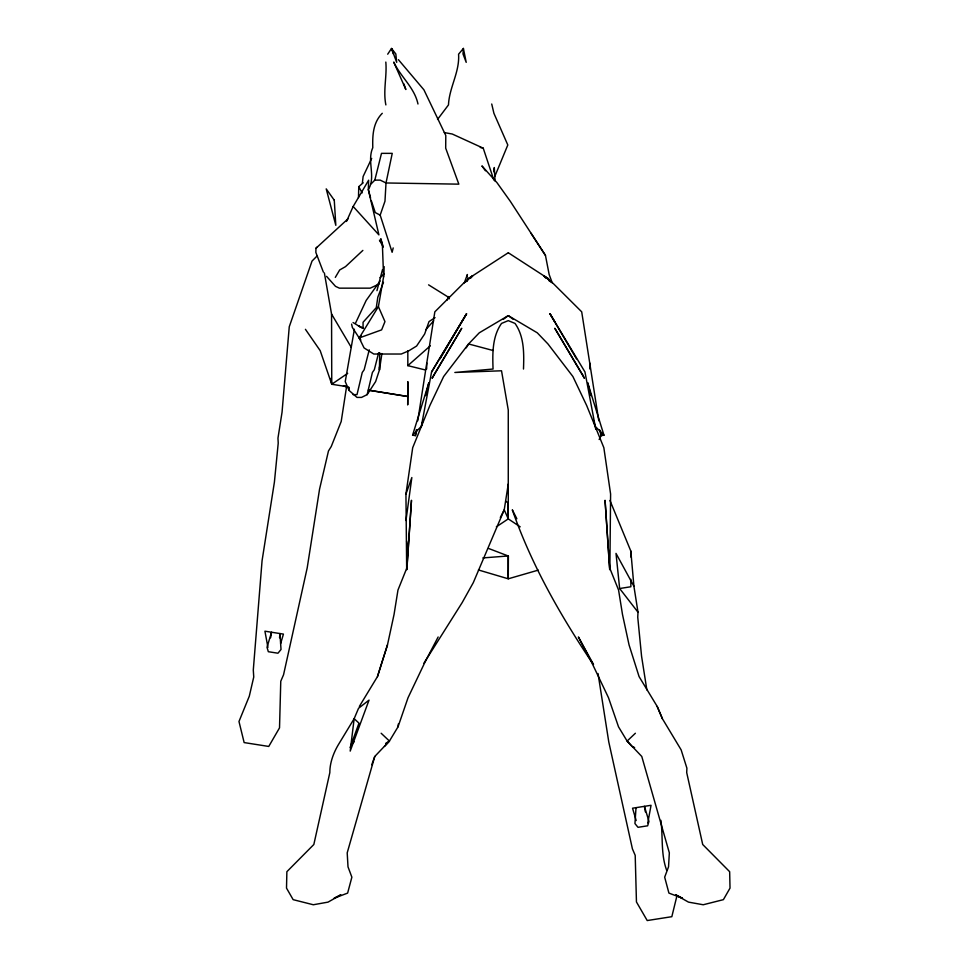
<?xml version="1.0" encoding="UTF-8"?>
<svg xmlns="http://www.w3.org/2000/svg" width="969" height="969" viewBox="0 0 969 969"><rect width="100%" height="100%" fill="white"/><g stroke="black" fill="none" stroke-linecap="round" stroke-linejoin="round"><path stroke-width="1.45" d="M425.318 369.952L407.828 365.652L407.828 350.887M609.864 569.554L610.603 494.057L603.844 447.69L586.645 405.466L572.909 376.541L547.969 343.959L537.274 332.815L508.483 315.761L513.255 319.37M379.703 352.728L379.448 369.964L375.621 381.592L367.154 394.625L361.534 397.411L356.992 397.411L349.022 390.386L345.243 381.592L354.4 329.254M508.325 574.714L508.144 570.62M348.356 218.51L315.942 248.258L315.858 252.424L323.367 272.107M370.558 197.918L368.329 189.621L368.62 180.21L353.164 206.494L378.915 234.886L368.329 189.621C376.19 176.782 366.682 161.278 372.786 147.7C372.447 135.26 372.956 122.712 382.271 113.3M426.639 369.032L426.784 362.987L434.839 311.836L463.388 283.396L472.606 275.886L470.643 278.176M609.949 500.452L630.819 551.058L633.92 586.281L638.002 612.226L637.747 617.217L641.563 656.183L646.856 689.904M435.045 317.626L429.001 321.611L424.652 334.002L416.597 346.042L408.797 350.814L401.263 354.024L373.78 354.024L364.065 347.919L359.196 337.963L378.394 306.616L383.591 276.855L384.172 266.632M406.883 569.554L411.486 500.283L406.895 567.846L397.968 590.048L394.056 614.431L387.479 644.894L377.462 676.604L359.342 706.449M636.015 807.649L634.949 823.589L638.002 827.32L647.643 825.806L648.951 821.397L644.421 806.329L645.366 811.901M463.388 48.45L463.012 53.961L466.21 62.355L463.388 48.45L458.579 54.203C459.778 72.081 449.277 87.355 448.477 104.918L437.54 119.429M349.022 390.386L349.276 387.418M279.544 637.796L279.956 633.556L281.022 649.484L277.97 653.215L268.328 651.713L267.02 647.292L271.55 632.236L270.605 637.796M384.475 746.445L389.429 741.067L398.029 726.823L398.307 724M467.034 277.461L467.385 274.506L464.284 282.924M382.525 269.552L376.953 290.688M405.963 520.498L411.837 477.547L405.938 494.057L406.677 569.554M493.693 171.755L494.299 167.54L495.038 181.13M405.938 494.057L412.697 447.69L429.897 405.466L443.632 376.541L468.572 343.959L479.267 332.815L508.059 315.761L503.286 319.37M381.919 353.552L379.448 369.964L379.351 367.021M425.585 395.606L428.843 382.731L412.588 435.19L415.422 435.638L416.355 429.703M417.748 420.812L426.784 362.987M508.265 483.991L504.231 509.827L473.296 582.648L462.177 602.585L423.841 663.341M647.776 822.96L651.047 805.3L632.539 808.207L636.173 820.549M412.588 435.19L421.333 426.372L431.58 371.963L466.561 313.786L440.023 358.905M367.154 394.625L372.399 372.484L374.313 369.77L378.673 352.692M393.196 247.931L392.13 252.291L380.175 215.118L384.972 201.213L386.013 182.971L392.239 153.356L381.495 153.356L374.821 180.125L371.248 183.735M676.992 895.598L671.832 916.686L647.219 920.55L636.451 901.969L635.204 855.361L632.418 848.88L608.774 741.939L598.03 673.54M415.422 435.638L416.876 429.921M369.25 349.845L364.162 369.77L362.249 372.484L357.004 394.625L353.055 394.625M421.333 426.372L422.932 420.631M381.156 733.254L389.429 741.067L374.761 756.474L347.205 852.841L348.004 866.843L351.868 877.175L347.629 893.091L334.099 898.227L340.628 894.871M280.61 643.707L283.433 634.101L264.925 631.194L267.928 647.389M377.462 676.604L387.479 644.894M398.029 726.823L408.046 697.716L425.524 661.028M350.1 747.547L358.978 723.153L354.157 718.683L358.554 708.266L369.032 700.127L350.197 751.108L354.157 718.683L339.247 743.247C333.845 751.883 329.787 762.373 329.835 772.608L313.835 844.496L286.872 871.7L286.509 888.113L293.147 899.656L313.314 904.755L328.031 902.127L340.7 894.968M371.769 764.747L374.761 756.474M383.458 282.306L377.801 297.217L376.287 307.645L363.06 322.265L363.06 328.055M494.905 176.188L507.804 144.987L493.911 113.3L491.731 104.01M467.034 281.385L468.221 278.697L508.144 252.824M346.478 221.465L353.164 206.494M355.429 323.392L366.173 300.426L380.139 281.01M446.927 300.269L448.683 296.514M371.696 158.407L363.121 176.491L362.394 182.85L363.121 182.85L358.76 186.666L358.482 197.567M599.145 439.526L601.119 435.638L600.417 431.193M500.331 517.47L504.231 509.827L508.265 518.887L520.196 526.845M425.561 660.967L438.145 636.984M335.31 277.4L339.683 269.963L345.485 266.645L362.866 250.402M466.561 313.786L431.58 371.963M466.234 347.847L468.572 343.959L493.051 350.499M387.697 54.203L391.524 48.45L395.824 53.961L396.684 62.355L391.524 48.45L393.499 54.119M465.435 282.209L468.221 278.697L472.606 275.886M361.158 335.746L359.196 337.963L360.843 339.949M425.67 329.86L433.676 320.86M316.875 256.191L312.018 261.085L289.259 326.771L282.052 412.176L277.97 438.121L278.224 443.112L274.409 482.077L262.066 560.748L253.297 670.027L253.745 677.016L249.299 696.19L238.98 721.505L244.14 742.581L268.752 746.445L279.52 727.864L280.768 681.255L283.554 674.775L307.209 567.846L319.552 489.163L328.467 450.997L331.265 446.491L341.209 421.467L346.575 386.595L331.761 384.269L320.194 350.657L305.429 329.315M380.078 277.679L384.075 273.888M635.385 733.254L627.113 741.067L632.054 746.445L634.622 747.547M315.942 248.258L317.396 246.901M407.828 365.652L430.309 345.824M351.892 743.502L354.206 741.745M330.756 378.467L331.761 384.269L347.689 373.331M496.346 526.845L508.265 518.887L508.265 410.044L501.53 370.788L454.849 372.471L493.051 369.032C492.506 353.6 492.167 336.618 501.53 323.416L508.265 320.642L515.011 323.416C524.362 336.618 524.035 353.6 523.49 369.032M385.626 743.405L389.429 741.067M379.097 284.026L370.231 288.156L339.38 288.156L335.504 286.352L326.553 276.347M538.279 570.123L508.265 578.808L478.42 569.966M380.175 215.118L375.269 212.574L371.297 200.68M590.957 395.606L587.698 382.731L603.953 435.19L601.119 435.638L599.666 429.921M633.92 586.281L616.005 553.384L619.651 588.522L630.867 586.754L630.855 579.317M482.853 557.926L508.386 555.952L508.265 578.808L508.144 555.952L488.461 548.418M374.821 180.125L380.223 180.125L386.013 182.971L458.834 184.158L445.692 148.172L445.788 135.503L423.913 89.814L398.404 59.666M362.079 328.055L358.385 325.79L363.23 328.055M347.786 386.813L343.401 386.098L347.871 386.825M368.293 390.119L407.828 396.515L368.765 390.216M444.323 132.596L452.244 134.013L483.228 148.172L493.827 180.004M480.285 147.445L483.228 148.172M675.914 894.871L682.442 898.227L668.913 893.091L664.673 877.175L668.537 866.843L669.337 852.841L641.781 756.474L627.113 741.067L618.513 726.823L608.496 697.716L591.017 661.028L578.384 636.984L593.5 664.455L591.017 661.028M675.829 894.968L688.499 902.127L703.228 904.755L723.395 899.656L730.02 888.113L729.657 871.7L702.707 844.496L686.706 772.608L686.9 768.187L681.134 749.849L662.384 718.683L657.2 706.449L639.08 676.604L629.051 644.894L622.486 614.431L618.573 590.048L609.646 567.846L605.056 500.283L609.658 569.554M353.055 322.532L359.838 326.674M428.577 284.85L447.351 296.538L449.301 298.827M545.898 278.176L543.924 275.886L548.321 278.697L551.107 282.209M508.398 252.824L548.321 278.697L549.508 281.385M505.673 501.13L508.059 502.935L508.265 518.887M543.924 275.886L553.142 283.396L581.703 311.836L598.794 420.812M603.953 435.19L595.208 426.372L593.609 420.631M381.386 242.165L379.473 240.142L383.3 247.095L380.793 238.737L382.404 245.096L383.591 276.855M619.651 588.522L638.002 612.226M485.469 170.786L481.92 165.917L496.976 182.669L510.3 201.298L545.462 255.416L549.157 274.506L552.257 282.924M531.024 233.238L545.462 255.416M576.519 358.905L549.98 313.786L584.961 371.963L595.79 429.34M549.98 313.786L555.128 322.411M324.361 272.87L331.555 314.053L351.299 347.399M590.969 660.967C559.295 613.498 531.157 563.946 512.31 509.827L516.852 518.742M358.76 186.666L362.127 192.904M378.394 306.616L384.959 321.611L381.629 329.86L359.196 337.963L352.341 327.437L351.59 324.118M657.2 706.449L662.384 718.683M417.978 104.01C414.502 87.573 400.645 76.975 393.741 62.064L405.841 89.523L403.867 83.855M666.672 870.295C660.688 854.173 663.099 837.071 660.894 820.307M406.629 540.981L407.537 548.466M589.758 362.987L589.903 369.032M331.555 314.053L331.761 384.269M630.819 551.058L630.831 557.005M385.819 62.064C387.079 76.418 382.985 90.674 385.868 104.918M407.828 381.847L407.707 404.703L407.828 381.847M433.797 375.076L432.113 378.298L461.728 328.273L433.797 375.076M334.269 200.171L326.214 188.882L335.819 225.329L334.269 200.171M582.744 375.076L554.801 328.273L584.428 378.298L582.744 375.076"/></g></svg>
